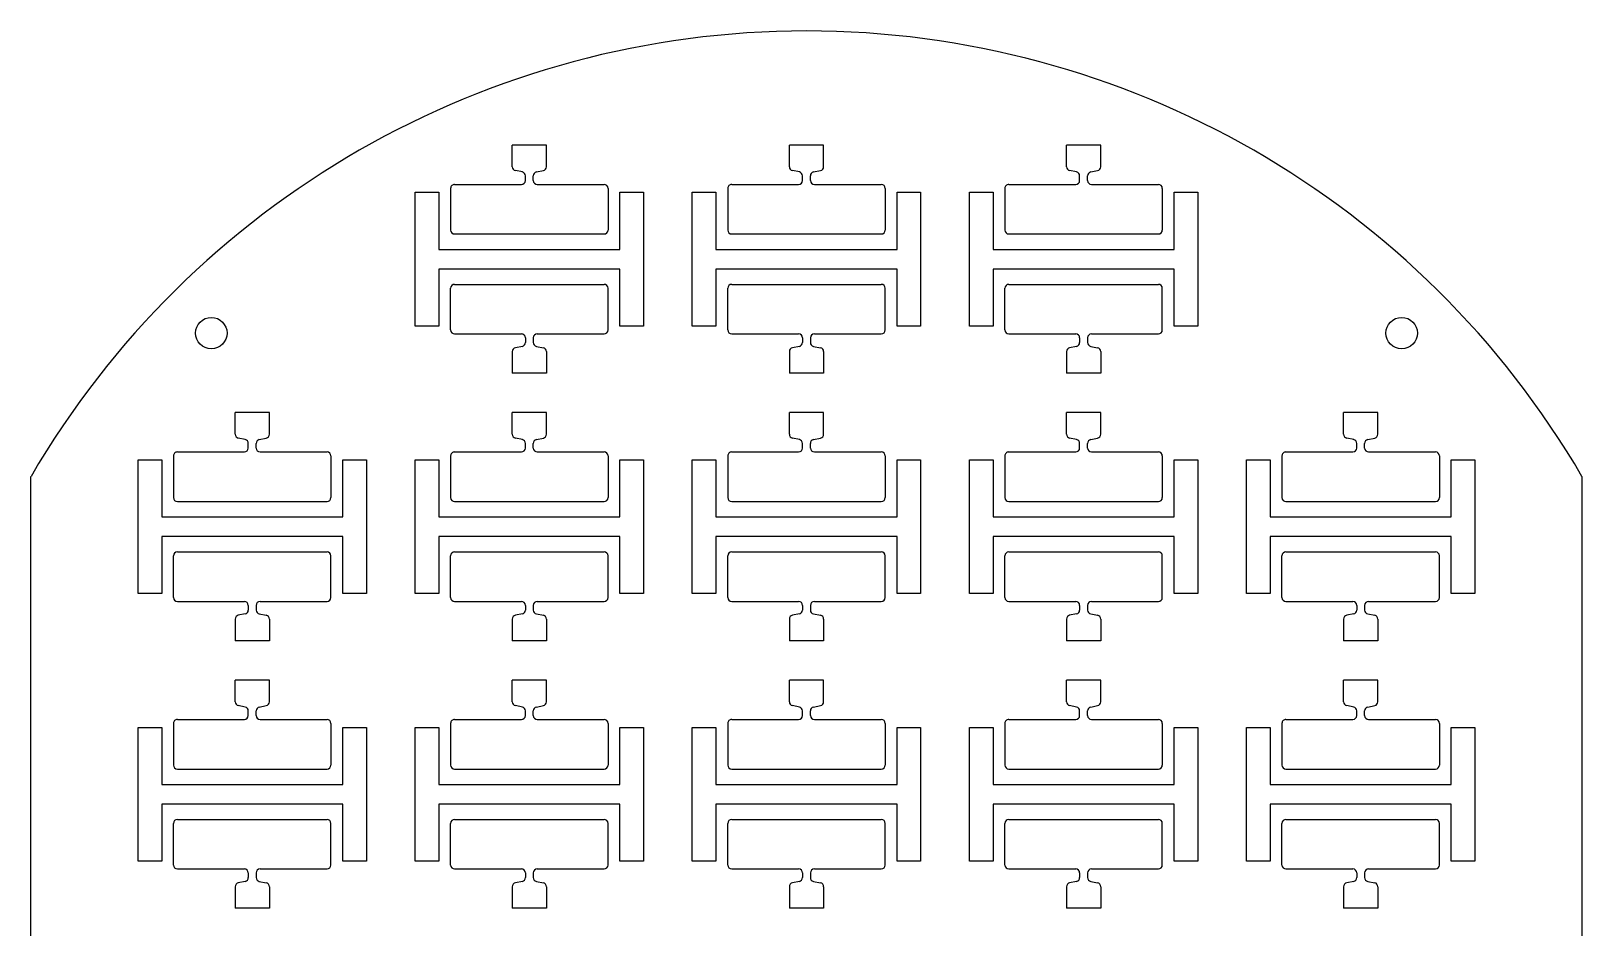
# Model space of a CAD drawing. Header units: millimetres. Extents: x 2005 to 2202, y 1694 to 1922.
# Drawn here: x 2005.4 to 2202.4, y 1807.7 to 1921.7 of the extents above; entities that cross this region are included whole.
import ezdxf

# ---------------------------------------------------------------- set-up
doc = ezdxf.new("R2010")
doc.units = ezdxf.units.MM
for name, color, linetype in [('mask_hole', 80, 'Continuous'), ('mask_outline', 10, 'Continuous'), ('mask_stencil', 30, 'Continuous')]:
    doc.layers.add(name, color=color, linetype=linetype)

msp = doc.modelspace()

# ---------------------------------------------------------------- linework, layer by layer
at = {"layer": 'mask_hole'}
for centre in [(2028.29, 1883.33), (2179.49, 1883.33)]:
    msp.add_circle(centre, 2, dxfattribs=at)
at = {"layer": 'mask_outline'}
for p, q in [((2005.39, 1750.33), (2005.39, 1865.13)), ((2202.39, 1865.11), (2202.39, 1750.34))]:
    msp.add_line(p, q, dxfattribs=at)
msp.add_arc((2103.89, 1807.73), 114, 30.2232, 149.7686, dxfattribs=at)
at = {"layer": 'mask_stencil'}
for p, q in [((2070.87, 1907.23), (2066.52, 1907.23)), ((2066.52, 1904.48), (2066.52, 1907.23)), ((2070.87, 1904.48), (2070.87, 1907.23)), ((2106.07, 1907.23), (2101.72, 1907.23)), ((2101.72, 1904.48), (2101.72, 1907.23)), ((2106.07, 1904.48), (2106.07, 1907.23)), ((2141.27, 1907.23), (2136.92, 1907.23)), ((2136.92, 1904.48), (2136.92, 1907.23)), ((2141.27, 1904.48), (2141.27, 1907.23)), ((2067.8, 1903.81), (2066.92, 1903.99)), ((2068.19, 1902.73), (2068.19, 1903.32)), ((2069.19, 1902.73), (2069.19, 1903.32)), ((2069.59, 1903.81), (2070.47, 1903.99)), ((2103, 1903.81), (2102.12, 1903.99)), ((2103.39, 1902.73), (2103.39, 1903.32)), ((2104.39, 1902.73), (2104.39, 1903.32)), ((2104.79, 1903.81), (2105.67, 1903.99)), ((2138.2, 1903.81), (2137.32, 1903.99)), ((2138.59, 1902.73), (2138.59, 1903.32)), ((2139.59, 1902.73), (2139.59, 1903.32)), ((2139.99, 1903.81), (2140.87, 1903.99)), ((2054.19, 1901.23), (2057.19, 1901.23)), ((2054.19, 1884.23), (2054.19, 1901.23)), ((2057.19, 1901.23), (2057.19, 1893.98)), ((2058.69, 1901.73), (2058.69, 1896.43)), ((2059.19, 1902.23), (2067.69, 1902.23)), ((2069.69, 1902.23), (2078.19, 1902.23)), ((2078.69, 1901.73), (2078.69, 1896.43)), ((2080.19, 1893.98), (2080.19, 1901.23)), ((2080.19, 1901.23), (2083.19, 1901.23)), ((2083.19, 1901.23), (2083.19, 1884.23)), ((2089.39, 1901.23), (2092.39, 1901.23)), ((2089.39, 1884.23), (2089.39, 1901.23)), ((2092.39, 1901.23), (2092.39, 1893.98)), ((2093.89, 1901.73), (2093.89, 1896.43)), ((2094.39, 1902.23), (2102.89, 1902.23)), ((2104.89, 1902.23), (2113.39, 1902.23)), ((2113.89, 1901.73), (2113.89, 1896.43)), ((2115.39, 1893.98), (2115.39, 1901.23)), ((2115.39, 1901.23), (2118.39, 1901.23)), ((2118.39, 1901.23), (2118.39, 1884.23)), ((2124.59, 1901.23), (2127.59, 1901.23)), ((2124.59, 1884.23), (2124.59, 1901.23)), ((2127.59, 1901.23), (2127.59, 1893.98)), ((2129.09, 1901.73), (2129.09, 1896.43)), ((2129.59, 1902.23), (2138.09, 1902.23)), ((2140.09, 1902.23), (2148.59, 1902.23)), ((2149.09, 1901.73), (2149.09, 1896.43)), ((2150.59, 1893.98), (2150.59, 1901.23)), ((2150.59, 1901.23), (2153.59, 1901.23)), ((2153.59, 1901.23), (2153.59, 1884.23)), ((2059.19, 1895.93), (2078.19, 1895.93)), ((2094.39, 1895.93), (2113.39, 1895.93)), ((2129.59, 1895.93), (2148.59, 1895.93)), ((2057.19, 1893.98), (2080.19, 1893.98)), ((2092.39, 1893.98), (2115.39, 1893.98)), ((2127.59, 1893.98), (2150.59, 1893.98)), ((2080.19, 1891.48), (2057.19, 1891.48)), ((2057.19, 1891.48), (2057.19, 1884.23)), ((2080.19, 1884.23), (2080.19, 1891.48)), ((2115.39, 1891.48), (2092.39, 1891.48)), ((2092.39, 1891.48), (2092.39, 1884.23)), ((2115.39, 1884.23), (2115.39, 1891.48)), ((2150.59, 1891.48), (2127.59, 1891.48)), ((2127.59, 1891.48), (2127.59, 1884.23)), ((2150.59, 1884.23), (2150.59, 1891.48)), ((2059.19, 1889.53), (2078.19, 1889.53)), ((2094.39, 1889.53), (2113.39, 1889.53)), ((2129.59, 1889.53), (2148.59, 1889.53)), ((2058.69, 1883.73), (2058.69, 1889.03)), ((2078.69, 1883.73), (2078.69, 1889.03)), ((2093.89, 1883.73), (2093.89, 1889.03)), ((2113.89, 1883.73), (2113.89, 1889.03)), ((2129.09, 1883.73), (2129.09, 1889.03)), ((2149.09, 1883.73), (2149.09, 1889.03)), ((2057.19, 1884.23), (2054.19, 1884.23)), ((2083.19, 1884.23), (2080.19, 1884.23)), ((2092.39, 1884.23), (2089.39, 1884.23)), ((2118.39, 1884.23), (2115.39, 1884.23)), ((2127.59, 1884.23), (2124.59, 1884.23)), ((2153.59, 1884.23), (2150.59, 1884.23)), ((2059.19, 1883.23), (2067.69, 1883.23)), ((2067.8, 1881.65), (2066.92, 1881.47)), ((2068.19, 1882.73), (2068.19, 1882.14)), ((2069.19, 1882.73), (2069.19, 1882.14)), ((2069.59, 1881.65), (2070.47, 1881.47)), ((2069.69, 1883.23), (2078.19, 1883.23)), ((2094.39, 1883.23), (2102.89, 1883.23)), ((2103, 1881.65), (2102.12, 1881.47)), ((2103.39, 1882.73), (2103.39, 1882.14)), ((2104.39, 1882.73), (2104.39, 1882.14)), ((2104.79, 1881.65), (2105.67, 1881.47)), ((2104.89, 1883.23), (2113.39, 1883.23)), ((2129.59, 1883.23), (2138.09, 1883.23)), ((2138.2, 1881.65), (2137.32, 1881.47)), ((2138.59, 1882.73), (2138.59, 1882.14)), ((2139.59, 1882.73), (2139.59, 1882.14)), ((2139.99, 1881.65), (2140.87, 1881.47)), ((2140.09, 1883.23), (2148.59, 1883.23)), ((2066.52, 1880.98), (2066.52, 1878.23)), ((2070.87, 1880.98), (2070.87, 1878.23)), ((2101.72, 1880.98), (2101.72, 1878.23)), ((2106.07, 1880.98), (2106.07, 1878.23)), ((2136.92, 1880.98), (2136.92, 1878.23)), ((2141.27, 1880.98), (2141.27, 1878.23)), ((2070.87, 1878.23), (2066.52, 1878.23)), ((2106.07, 1878.23), (2101.72, 1878.23)), ((2141.27, 1878.23), (2136.92, 1878.23)), ((2035.67, 1873.23), (2031.32, 1873.23)), ((2031.32, 1870.48), (2031.32, 1873.23)), ((2035.67, 1870.48), (2035.67, 1873.23)), ((2070.87, 1873.23), (2066.52, 1873.23)), ((2066.52, 1870.48), (2066.52, 1873.23)), ((2070.87, 1870.48), (2070.87, 1873.23)), ((2106.07, 1873.23), (2101.72, 1873.23)), ((2101.72, 1870.48), (2101.72, 1873.23)), ((2106.07, 1870.48), (2106.07, 1873.23)), ((2141.27, 1873.23), (2136.92, 1873.23)), ((2136.92, 1870.48), (2136.92, 1873.23)), ((2141.27, 1870.48), (2141.27, 1873.23)), ((2176.47, 1873.23), (2172.12, 1873.23)), ((2172.12, 1870.48), (2172.12, 1873.23)), ((2176.47, 1870.48), (2176.47, 1873.23)), ((2032.6, 1869.81), (2031.72, 1869.99)), ((2034.39, 1869.81), (2035.27, 1869.99)), ((2067.8, 1869.81), (2066.92, 1869.99)), ((2069.59, 1869.81), (2070.47, 1869.99)), ((2103, 1869.81), (2102.12, 1869.99)), ((2104.79, 1869.81), (2105.67, 1869.99)), ((2138.2, 1869.81), (2137.32, 1869.99)), ((2139.99, 1869.81), (2140.87, 1869.99)), ((2173.4, 1869.81), (2172.52, 1869.99)), ((2175.19, 1869.81), (2176.07, 1869.99)), ((2023.49, 1867.73), (2023.49, 1862.43)), ((2023.99, 1868.23), (2032.49, 1868.23)), ((2032.99, 1868.73), (2032.99, 1869.32)), ((2033.99, 1868.73), (2033.99, 1869.32)), ((2034.49, 1868.23), (2042.99, 1868.23)), ((2043.49, 1867.73), (2043.49, 1862.43)), ((2058.69, 1867.73), (2058.69, 1862.43)), ((2059.19, 1868.23), (2067.69, 1868.23)), ((2068.19, 1868.73), (2068.19, 1869.32)), ((2069.19, 1868.73), (2069.19, 1869.32)), ((2069.69, 1868.23), (2078.19, 1868.23)), ((2078.69, 1867.73), (2078.69, 1862.43)), ((2093.89, 1867.73), (2093.89, 1862.43)), ((2094.39, 1868.23), (2102.89, 1868.23)), ((2103.39, 1868.73), (2103.39, 1869.32)), ((2104.39, 1868.73), (2104.39, 1869.32)), ((2104.89, 1868.23), (2113.39, 1868.23)), ((2113.89, 1867.73), (2113.89, 1862.43)), ((2129.09, 1867.73), (2129.09, 1862.43)), ((2129.59, 1868.23), (2138.09, 1868.23)), ((2138.59, 1868.73), (2138.59, 1869.32)), ((2139.59, 1868.73), (2139.59, 1869.32)), ((2140.09, 1868.23), (2148.59, 1868.23)), ((2149.09, 1867.73), (2149.09, 1862.43)), ((2164.29, 1867.73), (2164.29, 1862.43)), ((2164.79, 1868.23), (2173.29, 1868.23)), ((2173.79, 1868.73), (2173.79, 1869.32)), ((2174.79, 1868.73), (2174.79, 1869.32)), ((2175.29, 1868.23), (2183.79, 1868.23)), ((2184.29, 1867.73), (2184.29, 1862.43)), ((2018.99, 1867.23), (2021.99, 1867.23)), ((2018.99, 1850.23), (2018.99, 1867.23)), ((2021.99, 1867.23), (2021.99, 1859.98)), ((2044.99, 1859.98), (2044.99, 1867.23)), ((2044.99, 1867.23), (2047.99, 1867.23)), ((2047.99, 1867.23), (2047.99, 1850.23)), ((2054.19, 1867.23), (2057.19, 1867.23)), ((2054.19, 1850.23), (2054.19, 1867.23)), ((2057.19, 1867.23), (2057.19, 1859.98)), ((2080.19, 1859.98), (2080.19, 1867.23)), ((2080.19, 1867.23), (2083.19, 1867.23)), ((2083.19, 1867.23), (2083.19, 1850.23)), ((2089.39, 1867.23), (2092.39, 1867.23)), ((2089.39, 1850.23), (2089.39, 1867.23)), ((2092.39, 1867.23), (2092.39, 1859.98)), ((2115.39, 1859.98), (2115.39, 1867.23)), ((2115.39, 1867.23), (2118.39, 1867.23)), ((2118.39, 1867.23), (2118.39, 1850.23)), ((2124.59, 1867.23), (2127.59, 1867.23)), ((2124.59, 1850.23), (2124.59, 1867.23)), ((2127.59, 1867.23), (2127.59, 1859.98)), ((2150.59, 1859.98), (2150.59, 1867.23)), ((2150.59, 1867.23), (2153.59, 1867.23)), ((2153.59, 1867.23), (2153.59, 1850.23)), ((2159.79, 1867.23), (2162.79, 1867.23)), ((2159.79, 1850.23), (2159.79, 1867.23)), ((2162.79, 1867.23), (2162.79, 1859.98)), ((2185.79, 1859.98), (2185.79, 1867.23)), ((2185.79, 1867.23), (2188.79, 1867.23)), ((2188.79, 1867.23), (2188.79, 1850.23)), ((2023.99, 1861.93), (2042.99, 1861.93)), ((2059.19, 1861.93), (2078.19, 1861.93)), ((2094.39, 1861.93), (2113.39, 1861.93)), ((2129.59, 1861.93), (2148.59, 1861.93)), ((2164.79, 1861.93), (2183.79, 1861.93)), ((2021.99, 1859.98), (2044.99, 1859.98)), ((2057.19, 1859.98), (2080.19, 1859.98)), ((2092.39, 1859.98), (2115.39, 1859.98)), ((2127.59, 1859.98), (2150.59, 1859.98)), ((2162.79, 1859.98), (2185.79, 1859.98)), ((2044.99, 1857.48), (2021.99, 1857.48)), ((2021.99, 1857.48), (2021.99, 1850.23)), ((2044.99, 1850.23), (2044.99, 1857.48)), ((2080.19, 1857.48), (2057.19, 1857.48)), ((2057.19, 1857.48), (2057.19, 1850.23)), ((2080.19, 1850.23), (2080.19, 1857.48)), ((2115.39, 1857.48), (2092.39, 1857.48)), ((2092.39, 1857.48), (2092.39, 1850.23)), ((2115.39, 1850.23), (2115.39, 1857.48)), ((2150.59, 1857.48), (2127.59, 1857.48)), ((2127.59, 1857.48), (2127.59, 1850.23)), ((2150.59, 1850.23), (2150.59, 1857.48)), ((2185.79, 1857.48), (2162.79, 1857.48)), ((2162.79, 1857.48), (2162.79, 1850.23)), ((2185.79, 1850.23), (2185.79, 1857.48)), ((2023.49, 1849.73), (2023.49, 1855.03)), ((2023.99, 1855.53), (2042.99, 1855.53)), ((2043.49, 1849.73), (2043.49, 1855.03)), ((2058.69, 1849.73), (2058.69, 1855.03)), ((2059.19, 1855.53), (2078.19, 1855.53)), ((2078.69, 1849.73), (2078.69, 1855.03)), ((2093.89, 1849.73), (2093.89, 1855.03)), ((2094.39, 1855.53), (2113.39, 1855.53)), ((2113.89, 1849.73), (2113.89, 1855.03)), ((2129.09, 1849.73), (2129.09, 1855.03)), ((2129.59, 1855.53), (2148.59, 1855.53)), ((2149.09, 1849.73), (2149.09, 1855.03)), ((2164.29, 1849.73), (2164.29, 1855.03)), ((2164.79, 1855.53), (2183.79, 1855.53)), ((2184.29, 1849.73), (2184.29, 1855.03)), ((2021.99, 1850.23), (2018.99, 1850.23)), ((2047.99, 1850.23), (2044.99, 1850.23)), ((2057.19, 1850.23), (2054.19, 1850.23)), ((2083.19, 1850.23), (2080.19, 1850.23)), ((2092.39, 1850.23), (2089.39, 1850.23)), ((2118.39, 1850.23), (2115.39, 1850.23)), ((2127.59, 1850.23), (2124.59, 1850.23)), ((2153.59, 1850.23), (2150.59, 1850.23)), ((2162.79, 1850.23), (2159.79, 1850.23)), ((2188.79, 1850.23), (2185.79, 1850.23)), ((2023.99, 1849.23), (2032.49, 1849.23)), ((2032.99, 1848.73), (2032.99, 1848.14)), ((2033.99, 1848.73), (2033.99, 1848.14)), ((2034.49, 1849.23), (2042.99, 1849.23)), ((2059.19, 1849.23), (2067.69, 1849.23)), ((2068.19, 1848.73), (2068.19, 1848.14)), ((2069.19, 1848.73), (2069.19, 1848.14)), ((2069.69, 1849.23), (2078.19, 1849.23)), ((2094.39, 1849.23), (2102.89, 1849.23)), ((2103.39, 1848.73), (2103.39, 1848.14)), ((2104.39, 1848.73), (2104.39, 1848.14)), ((2104.89, 1849.23), (2113.39, 1849.23)), ((2129.59, 1849.23), (2138.09, 1849.23)), ((2138.59, 1848.73), (2138.59, 1848.14)), ((2139.59, 1848.73), (2139.59, 1848.14)), ((2140.09, 1849.23), (2148.59, 1849.23)), ((2164.79, 1849.23), (2173.29, 1849.23)), ((2173.79, 1848.73), (2173.79, 1848.14)), ((2174.79, 1848.73), (2174.79, 1848.14)), ((2175.29, 1849.23), (2183.79, 1849.23)), ((2031.32, 1846.98), (2031.32, 1844.23)), ((2032.6, 1847.65), (2031.72, 1847.47)), ((2034.39, 1847.65), (2035.27, 1847.47)), ((2035.67, 1846.98), (2035.67, 1844.23)), ((2066.52, 1846.98), (2066.52, 1844.23)), ((2067.8, 1847.65), (2066.92, 1847.47)), ((2069.59, 1847.65), (2070.47, 1847.47)), ((2070.87, 1846.98), (2070.87, 1844.23)), ((2101.72, 1846.98), (2101.72, 1844.23)), ((2103, 1847.65), (2102.12, 1847.47)), ((2104.79, 1847.65), (2105.67, 1847.47)), ((2106.07, 1846.98), (2106.07, 1844.23)), ((2136.92, 1846.98), (2136.92, 1844.23)), ((2138.2, 1847.65), (2137.32, 1847.47)), ((2139.99, 1847.65), (2140.87, 1847.47)), ((2141.27, 1846.98), (2141.27, 1844.23)), ((2172.12, 1846.98), (2172.12, 1844.23)), ((2173.4, 1847.65), (2172.52, 1847.47)), ((2175.19, 1847.65), (2176.07, 1847.47)), ((2176.47, 1846.98), (2176.47, 1844.23)), ((2035.67, 1844.23), (2031.32, 1844.23)), ((2070.87, 1844.23), (2066.52, 1844.23)), ((2106.07, 1844.23), (2101.72, 1844.23)), ((2141.27, 1844.23), (2136.92, 1844.23)), ((2176.47, 1844.23), (2172.12, 1844.23)), ((2035.67, 1839.23), (2031.32, 1839.23)), ((2031.32, 1836.48), (2031.32, 1839.23)), ((2035.67, 1836.48), (2035.67, 1839.23)), ((2070.87, 1839.23), (2066.52, 1839.23)), ((2066.52, 1836.48), (2066.52, 1839.23)), ((2070.87, 1836.48), (2070.87, 1839.23)), ((2106.07, 1839.23), (2101.72, 1839.23)), ((2101.72, 1836.48), (2101.72, 1839.23)), ((2106.07, 1836.48), (2106.07, 1839.23)), ((2141.27, 1839.23), (2136.92, 1839.23)), ((2136.92, 1836.48), (2136.92, 1839.23)), ((2141.27, 1836.48), (2141.27, 1839.23)), ((2176.47, 1839.23), (2172.12, 1839.23)), ((2172.12, 1836.48), (2172.12, 1839.23)), ((2176.47, 1836.48), (2176.47, 1839.23)), ((2023.99, 1834.23), (2032.49, 1834.23)), ((2032.6, 1835.81), (2031.72, 1835.99)), ((2032.99, 1834.73), (2032.99, 1835.32)), ((2033.99, 1834.73), (2033.99, 1835.32)), ((2034.39, 1835.81), (2035.27, 1835.99)), ((2034.49, 1834.23), (2042.99, 1834.23)), ((2059.19, 1834.23), (2067.69, 1834.23)), ((2067.8, 1835.81), (2066.92, 1835.99)), ((2068.19, 1834.73), (2068.19, 1835.32)), ((2069.19, 1834.73), (2069.19, 1835.32)), ((2069.59, 1835.81), (2070.47, 1835.99)), ((2069.69, 1834.23), (2078.19, 1834.23)), ((2094.39, 1834.23), (2102.89, 1834.23)), ((2103, 1835.81), (2102.12, 1835.99)), ((2103.39, 1834.73), (2103.39, 1835.32)), ((2104.39, 1834.73), (2104.39, 1835.32)), ((2104.79, 1835.81), (2105.67, 1835.99)), ((2104.89, 1834.23), (2113.39, 1834.23)), ((2129.59, 1834.23), (2138.09, 1834.23)), ((2138.2, 1835.81), (2137.32, 1835.99)), ((2138.59, 1834.73), (2138.59, 1835.32)), ((2139.59, 1834.73), (2139.59, 1835.32)), ((2139.99, 1835.81), (2140.87, 1835.99)), ((2140.09, 1834.23), (2148.59, 1834.23)), ((2164.79, 1834.23), (2173.29, 1834.23)), ((2173.4, 1835.81), (2172.52, 1835.99)), ((2173.79, 1834.73), (2173.79, 1835.32)), ((2174.79, 1834.73), (2174.79, 1835.32)), ((2175.19, 1835.81), (2176.07, 1835.99)), ((2175.29, 1834.23), (2183.79, 1834.23)), ((2018.99, 1833.23), (2021.99, 1833.23)), ((2018.99, 1816.23), (2018.99, 1833.23)), ((2021.99, 1833.23), (2021.99, 1825.98)), ((2023.49, 1833.73), (2023.49, 1828.43)), ((2043.49, 1833.73), (2043.49, 1828.43)), ((2044.99, 1825.98), (2044.99, 1833.23)), ((2044.99, 1833.23), (2047.99, 1833.23)), ((2047.99, 1833.23), (2047.99, 1816.23)), ((2054.19, 1833.23), (2057.19, 1833.23)), ((2054.19, 1816.23), (2054.19, 1833.23)), ((2057.19, 1833.23), (2057.19, 1825.98)), ((2058.69, 1833.73), (2058.69, 1828.43)), ((2078.69, 1833.73), (2078.69, 1828.43)), ((2080.19, 1825.98), (2080.19, 1833.23)), ((2080.19, 1833.23), (2083.19, 1833.23)), ((2083.19, 1833.23), (2083.19, 1816.23)), ((2089.39, 1833.23), (2092.39, 1833.23)), ((2089.39, 1816.23), (2089.39, 1833.23)), ((2092.39, 1833.23), (2092.39, 1825.98)), ((2093.89, 1833.73), (2093.89, 1828.43)), ((2113.89, 1833.73), (2113.89, 1828.43)), ((2115.39, 1825.98), (2115.39, 1833.23)), ((2115.39, 1833.23), (2118.39, 1833.23)), ((2118.39, 1833.23), (2118.39, 1816.23)), ((2124.59, 1833.23), (2127.59, 1833.23)), ((2124.59, 1816.23), (2124.59, 1833.23)), ((2127.59, 1833.23), (2127.59, 1825.98)), ((2129.09, 1833.73), (2129.09, 1828.43)), ((2149.09, 1833.73), (2149.09, 1828.43)), ((2150.59, 1825.98), (2150.59, 1833.23)), ((2150.59, 1833.23), (2153.59, 1833.23)), ((2153.59, 1833.23), (2153.59, 1816.23)), ((2159.79, 1833.23), (2162.79, 1833.23)), ((2159.79, 1816.23), (2159.79, 1833.23)), ((2162.79, 1833.23), (2162.79, 1825.98)), ((2164.29, 1833.73), (2164.29, 1828.43)), ((2184.29, 1833.73), (2184.29, 1828.43)), ((2185.79, 1825.98), (2185.79, 1833.23)), ((2185.79, 1833.23), (2188.79, 1833.23)), ((2188.79, 1833.23), (2188.79, 1816.23)), ((2023.99, 1827.93), (2042.99, 1827.93)), ((2059.19, 1827.93), (2078.19, 1827.93)), ((2094.39, 1827.93), (2113.39, 1827.93)), ((2129.59, 1827.93), (2148.59, 1827.93)), ((2164.79, 1827.93), (2183.79, 1827.93)), ((2021.99, 1825.98), (2044.99, 1825.98)), ((2057.19, 1825.98), (2080.19, 1825.98)), ((2092.39, 1825.98), (2115.39, 1825.98)), ((2127.59, 1825.98), (2150.59, 1825.98)), ((2162.79, 1825.98), (2185.79, 1825.98)), ((2044.99, 1823.48), (2021.99, 1823.48)), ((2021.99, 1823.48), (2021.99, 1816.23)), ((2044.99, 1816.23), (2044.99, 1823.48)), ((2080.19, 1823.48), (2057.19, 1823.48)), ((2057.19, 1823.48), (2057.19, 1816.23)), ((2080.19, 1816.23), (2080.19, 1823.48)), ((2115.39, 1823.48), (2092.39, 1823.48)), ((2092.39, 1823.48), (2092.39, 1816.23)), ((2115.39, 1816.23), (2115.39, 1823.48)), ((2150.59, 1823.48), (2127.59, 1823.48)), ((2127.59, 1823.48), (2127.59, 1816.23)), ((2150.59, 1816.23), (2150.59, 1823.48)), ((2185.79, 1823.48), (2162.79, 1823.48)), ((2162.79, 1823.48), (2162.79, 1816.23)), ((2185.79, 1816.23), (2185.79, 1823.48)), ((2023.49, 1815.73), (2023.49, 1821.03)), ((2023.99, 1821.53), (2042.99, 1821.53)), ((2043.49, 1815.73), (2043.49, 1821.03)), ((2058.69, 1815.73), (2058.69, 1821.03)), ((2059.19, 1821.53), (2078.19, 1821.53)), ((2078.69, 1815.73), (2078.69, 1821.03)), ((2093.89, 1815.73), (2093.89, 1821.03)), ((2094.39, 1821.53), (2113.39, 1821.53)), ((2113.89, 1815.73), (2113.89, 1821.03)), ((2129.09, 1815.73), (2129.09, 1821.03)), ((2129.59, 1821.53), (2148.59, 1821.53)), ((2149.09, 1815.73), (2149.09, 1821.03)), ((2164.29, 1815.73), (2164.29, 1821.03)), ((2164.79, 1821.53), (2183.79, 1821.53)), ((2184.29, 1815.73), (2184.29, 1821.03)), ((2021.99, 1816.23), (2018.99, 1816.23)), ((2023.99, 1815.23), (2032.49, 1815.23)), ((2032.99, 1814.73), (2032.99, 1814.14)), ((2033.99, 1814.73), (2033.99, 1814.14)), ((2034.49, 1815.23), (2042.99, 1815.23)), ((2047.99, 1816.23), (2044.99, 1816.23)), ((2057.19, 1816.23), (2054.19, 1816.23)), ((2059.19, 1815.23), (2067.69, 1815.23)), ((2068.19, 1814.73), (2068.19, 1814.14)), ((2069.19, 1814.73), (2069.19, 1814.14)), ((2069.69, 1815.23), (2078.19, 1815.23)), ((2083.19, 1816.23), (2080.19, 1816.23)), ((2092.39, 1816.23), (2089.39, 1816.23)), ((2094.39, 1815.23), (2102.89, 1815.23)), ((2103.39, 1814.73), (2103.39, 1814.14)), ((2104.39, 1814.73), (2104.39, 1814.14)), ((2104.89, 1815.23), (2113.39, 1815.23)), ((2118.39, 1816.23), (2115.39, 1816.23)), ((2127.59, 1816.23), (2124.59, 1816.23)), ((2129.59, 1815.23), (2138.09, 1815.23)), ((2138.59, 1814.73), (2138.59, 1814.14)), ((2139.59, 1814.73), (2139.59, 1814.14)), ((2140.09, 1815.23), (2148.59, 1815.23)), ((2153.59, 1816.23), (2150.59, 1816.23)), ((2162.79, 1816.23), (2159.79, 1816.23)), ((2164.79, 1815.23), (2173.29, 1815.23)), ((2173.79, 1814.73), (2173.79, 1814.14)), ((2174.79, 1814.73), (2174.79, 1814.14)), ((2175.29, 1815.23), (2183.79, 1815.23)), ((2188.79, 1816.23), (2185.79, 1816.23)), ((2031.32, 1812.98), (2031.32, 1810.23)), ((2032.6, 1813.65), (2031.72, 1813.47)), ((2034.39, 1813.65), (2035.27, 1813.47)), ((2035.67, 1812.98), (2035.67, 1810.23)), ((2066.52, 1812.98), (2066.52, 1810.23)), ((2067.8, 1813.65), (2066.92, 1813.47)), ((2069.59, 1813.65), (2070.47, 1813.47)), ((2070.87, 1812.98), (2070.87, 1810.23)), ((2101.72, 1812.98), (2101.72, 1810.23)), ((2103, 1813.65), (2102.12, 1813.47)), ((2104.79, 1813.65), (2105.67, 1813.47)), ((2106.07, 1812.98), (2106.07, 1810.23)), ((2136.92, 1812.98), (2136.92, 1810.23)), ((2138.2, 1813.65), (2137.32, 1813.47)), ((2139.99, 1813.65), (2140.87, 1813.47)), ((2141.27, 1812.98), (2141.27, 1810.23)), ((2172.12, 1812.98), (2172.12, 1810.23)), ((2173.4, 1813.65), (2172.52, 1813.47)), ((2175.19, 1813.65), (2176.07, 1813.47)), ((2176.47, 1812.98), (2176.47, 1810.23)), ((2035.67, 1810.23), (2031.32, 1810.23)), ((2070.87, 1810.23), (2066.52, 1810.23)), ((2106.07, 1810.23), (2101.72, 1810.23)), ((2141.27, 1810.23), (2136.92, 1810.23)), ((2176.47, 1810.23), (2172.12, 1810.23))]:
    msp.add_line(p, q, dxfattribs=at)
for centre, start, end in [((2067.02, 1904.48), 179.9999, 258.3426), ((2067.69, 1903.32), 359.9999, 78.3426), ((2069.69, 1903.32), 101.6571, 179.9986), ((2070.37, 1904.48), 281.6571, 359.9999), ((2102.22, 1904.48), 179.9999, 258.3426), ((2102.89, 1903.32), 359.9999, 78.3426), ((2104.89, 1903.32), 101.6571, 179.9986), ((2105.57, 1904.48), 281.6571, 359.9999), ((2137.42, 1904.48), 179.9999, 258.3426), ((2138.09, 1903.32), 359.9999, 78.3426), ((2140.09, 1903.32), 101.6571, 179.9986), ((2140.77, 1904.48), 281.6571, 359.9999), ((2059.19, 1901.73), 89.9999, 179.9999), ((2067.69, 1902.73), 269.9999, 359.9999), ((2069.69, 1902.73), 179.9999, 269.9999), ((2078.19, 1901.73), 359.9999, 89.9999), ((2094.39, 1901.73), 89.9999, 179.9999), ((2102.89, 1902.73), 269.9999, 359.9999), ((2104.89, 1902.73), 179.9999, 269.9999), ((2113.39, 1901.73), 359.9999, 89.9999), ((2129.59, 1901.73), 89.9999, 179.9999), ((2138.09, 1902.73), 269.9999, 359.9999), ((2140.09, 1902.73), 179.9999, 269.9999), ((2148.59, 1901.73), 359.9999, 89.9999), ((2059.19, 1896.43), 179.9999, 269.9999), ((2078.19, 1896.43), 269.9999, 359.9999), ((2094.39, 1896.43), 179.9999, 269.9999), ((2113.39, 1896.43), 269.9999, 359.9999), ((2129.59, 1896.43), 179.9999, 269.9999), ((2148.59, 1896.43), 269.9999, 359.9999), ((2059.19, 1889.03), 90, 180), ((2078.19, 1889.03), 0, 90), ((2094.39, 1889.03), 90, 180), ((2113.39, 1889.03), 0, 90), ((2129.59, 1889.03), 90, 180), ((2148.59, 1889.03), 0, 90), ((2059.19, 1883.73), 180, 270), ((2078.19, 1883.73), 270, 0), ((2094.39, 1883.73), 180, 270), ((2113.39, 1883.73), 270, 0), ((2129.59, 1883.73), 180, 270), ((2148.59, 1883.73), 270, 0), ((2067.02, 1880.98), 101.6572, 180), ((2067.69, 1882.73), 0, 90), ((2067.69, 1882.14), 281.6572, 0), ((2069.69, 1882.73), 90, 180), ((2069.69, 1882.14), 180.0012, 258.3428), ((2070.37, 1880.98), 0, 78.3428), ((2102.22, 1880.98), 101.6572, 180), ((2102.89, 1882.73), 0, 90), ((2102.89, 1882.14), 281.6572, 0), ((2104.89, 1882.73), 90, 180), ((2104.89, 1882.14), 180.0012, 258.3428), ((2105.57, 1880.98), 0, 78.3428), ((2137.42, 1880.98), 101.6572, 180), ((2138.09, 1882.73), 0, 90), ((2138.09, 1882.14), 281.6572, 0), ((2140.09, 1882.73), 90, 180), ((2140.09, 1882.14), 180.0012, 258.3428), ((2140.77, 1880.98), 0, 78.3428), ((2031.82, 1870.48), 179.9999, 258.3426), ((2032.49, 1869.32), 359.9999, 78.3426), ((2034.49, 1869.32), 101.6571, 179.9986), ((2035.17, 1870.48), 281.6571, 359.9999), ((2067.02, 1870.48), 179.9999, 258.3426), ((2067.69, 1869.32), 359.9999, 78.3426), ((2069.69, 1869.32), 101.6571, 179.9986), ((2070.37, 1870.48), 281.6571, 359.9999), ((2102.22, 1870.48), 179.9999, 258.3426), ((2102.89, 1869.32), 359.9999, 78.3426), ((2104.89, 1869.32), 101.6571, 179.9986), ((2105.57, 1870.48), 281.6571, 359.9999), ((2137.42, 1870.48), 179.9999, 258.3426), ((2138.09, 1869.32), 359.9999, 78.3426), ((2140.09, 1869.32), 101.6571, 179.9986), ((2140.77, 1870.48), 281.6571, 359.9999), ((2172.62, 1870.48), 179.9999, 258.3426), ((2173.29, 1869.32), 359.9999, 78.3426), ((2175.29, 1869.32), 101.6571, 179.9986), ((2175.97, 1870.48), 281.6571, 359.9999), ((2023.99, 1867.73), 89.9999, 179.9999), ((2032.49, 1868.73), 269.9999, 359.9999), ((2034.49, 1868.73), 179.9999, 269.9999), ((2042.99, 1867.73), 359.9999, 89.9999), ((2059.19, 1867.73), 89.9999, 179.9999), ((2067.69, 1868.73), 269.9999, 359.9999), ((2069.69, 1868.73), 179.9999, 269.9999), ((2078.19, 1867.73), 359.9999, 89.9999), ((2094.39, 1867.73), 89.9999, 179.9999), ((2102.89, 1868.73), 269.9999, 359.9999), ((2104.89, 1868.73), 179.9999, 269.9999), ((2113.39, 1867.73), 359.9999, 89.9999), ((2129.59, 1867.73), 89.9999, 179.9999), ((2138.09, 1868.73), 269.9999, 359.9999), ((2140.09, 1868.73), 179.9999, 269.9999), ((2148.59, 1867.73), 359.9999, 89.9999), ((2164.79, 1867.73), 89.9999, 179.9999), ((2173.29, 1868.73), 269.9999, 359.9999), ((2175.29, 1868.73), 179.9999, 269.9999), ((2183.79, 1867.73), 359.9999, 89.9999), ((2023.99, 1862.43), 179.9999, 269.9999), ((2042.99, 1862.43), 269.9999, 359.9999), ((2059.19, 1862.43), 179.9999, 269.9999), ((2078.19, 1862.43), 269.9999, 359.9999), ((2094.39, 1862.43), 179.9999, 269.9999), ((2113.39, 1862.43), 269.9999, 359.9999), ((2129.59, 1862.43), 179.9999, 269.9999), ((2148.59, 1862.43), 269.9999, 359.9999), ((2164.79, 1862.43), 179.9999, 269.9999), ((2183.79, 1862.43), 269.9999, 359.9999), ((2023.99, 1855.03), 90, 180), ((2042.99, 1855.03), 0, 90), ((2059.19, 1855.03), 90, 180), ((2078.19, 1855.03), 0, 90), ((2094.39, 1855.03), 90, 180), ((2113.39, 1855.03), 0, 90), ((2129.59, 1855.03), 90, 180), ((2148.59, 1855.03), 0, 90), ((2164.79, 1855.03), 90, 180), ((2183.79, 1855.03), 0, 90), ((2023.99, 1849.73), 180, 270), ((2032.49, 1848.73), 0, 90), ((2032.49, 1848.14), 281.6572, 0), ((2034.49, 1848.73), 90, 180), ((2034.49, 1848.14), 180.0012, 258.3428), ((2042.99, 1849.73), 270, 0), ((2059.19, 1849.73), 180, 270), ((2067.69, 1848.73), 0, 90), ((2067.69, 1848.14), 281.6572, 0), ((2069.69, 1848.73), 90, 180), ((2069.69, 1848.14), 180.0012, 258.3428), ((2078.19, 1849.73), 270, 0), ((2094.39, 1849.73), 180, 270), ((2102.89, 1848.73), 0, 90), ((2102.89, 1848.14), 281.6572, 0), ((2104.89, 1848.73), 90, 180), ((2104.89, 1848.14), 180.0012, 258.3428), ((2113.39, 1849.73), 270, 0), ((2129.59, 1849.73), 180, 270), ((2138.09, 1848.73), 0, 90), ((2138.09, 1848.14), 281.6572, 0), ((2140.09, 1848.73), 90, 180), ((2140.09, 1848.14), 180.0012, 258.3428), ((2148.59, 1849.73), 270, 0), ((2164.79, 1849.73), 180, 270), ((2173.29, 1848.73), 0, 90), ((2173.29, 1848.14), 281.6572, 0), ((2175.29, 1848.73), 90, 180), ((2175.29, 1848.14), 180.0012, 258.3428), ((2183.79, 1849.73), 270, 0), ((2031.82, 1846.98), 101.6572, 180), ((2035.17, 1846.98), 0, 78.3428), ((2067.02, 1846.98), 101.6572, 180), ((2070.37, 1846.98), 0, 78.3428), ((2102.22, 1846.98), 101.6572, 180), ((2105.57, 1846.98), 0, 78.3428), ((2137.42, 1846.98), 101.6572, 180), ((2140.77, 1846.98), 0, 78.3428), ((2172.62, 1846.98), 101.6572, 180), ((2175.97, 1846.98), 0, 78.3428), ((2031.82, 1836.48), 179.9999, 258.3426), ((2035.17, 1836.48), 281.6571, 359.9999), ((2067.02, 1836.48), 179.9999, 258.3426), ((2070.37, 1836.48), 281.6571, 359.9999), ((2102.22, 1836.48), 179.9999, 258.3426), ((2105.57, 1836.48), 281.6571, 359.9999), ((2137.42, 1836.48), 179.9999, 258.3426), ((2140.77, 1836.48), 281.6571, 359.9999), ((2172.62, 1836.48), 179.9999, 258.3426), ((2175.97, 1836.48), 281.6571, 359.9999), ((2023.99, 1833.73), 89.9999, 179.9999), ((2032.49, 1834.73), 269.9999, 359.9999), ((2032.49, 1835.32), 359.9999, 78.3426), ((2034.49, 1835.32), 101.6571, 179.9986), ((2034.49, 1834.73), 179.9999, 269.9999), ((2042.99, 1833.73), 359.9999, 89.9999), ((2059.19, 1833.73), 89.9999, 179.9999), ((2067.69, 1834.73), 269.9999, 359.9999), ((2067.69, 1835.32), 359.9999, 78.3426), ((2069.69, 1835.32), 101.6571, 179.9986), ((2069.69, 1834.73), 179.9999, 269.9999), ((2078.19, 1833.73), 359.9999, 89.9999), ((2094.39, 1833.73), 89.9999, 179.9999), ((2102.89, 1834.73), 269.9999, 359.9999), ((2102.89, 1835.32), 359.9999, 78.3426), ((2104.89, 1835.32), 101.6571, 179.9986), ((2104.89, 1834.73), 179.9999, 269.9999), ((2113.39, 1833.73), 359.9999, 89.9999), ((2129.59, 1833.73), 89.9999, 179.9999), ((2138.09, 1834.73), 269.9999, 359.9999), ((2138.09, 1835.32), 359.9999, 78.3426), ((2140.09, 1835.32), 101.6571, 179.9986), ((2140.09, 1834.73), 179.9999, 269.9999), ((2148.59, 1833.73), 359.9999, 89.9999), ((2164.79, 1833.73), 89.9999, 179.9999), ((2173.29, 1834.73), 269.9999, 359.9999), ((2173.29, 1835.32), 359.9999, 78.3426), ((2175.29, 1835.32), 101.6571, 179.9986), ((2175.29, 1834.73), 179.9999, 269.9999), ((2183.79, 1833.73), 359.9999, 89.9999), ((2023.99, 1828.43), 179.9999, 269.9999), ((2042.99, 1828.43), 269.9999, 359.9999), ((2059.19, 1828.43), 179.9999, 269.9999), ((2078.19, 1828.43), 269.9999, 359.9999), ((2094.39, 1828.43), 179.9999, 269.9999), ((2113.39, 1828.43), 269.9999, 359.9999), ((2129.59, 1828.43), 179.9999, 269.9999), ((2148.59, 1828.43), 269.9999, 359.9999), ((2164.79, 1828.43), 179.9999, 269.9999), ((2183.79, 1828.43), 269.9999, 359.9999), ((2023.99, 1821.03), 90, 180), ((2042.99, 1821.03), 0, 90), ((2059.19, 1821.03), 90, 180), ((2078.19, 1821.03), 0, 90), ((2094.39, 1821.03), 90, 180), ((2113.39, 1821.03), 0, 90), ((2129.59, 1821.03), 90, 180), ((2148.59, 1821.03), 0, 90), ((2164.79, 1821.03), 90, 180), ((2183.79, 1821.03), 0, 90), ((2023.99, 1815.73), 180, 270), ((2032.49, 1814.73), 0, 90), ((2034.49, 1814.73), 90, 180), ((2042.99, 1815.73), 270, 0), ((2059.19, 1815.73), 180, 270), ((2067.69, 1814.73), 0, 90), ((2069.69, 1814.73), 90, 180), ((2078.19, 1815.73), 270, 0), ((2094.39, 1815.73), 180, 270), ((2102.89, 1814.73), 0, 90), ((2104.89, 1814.73), 90, 180), ((2113.39, 1815.73), 270, 0), ((2129.59, 1815.73), 180, 270), ((2138.09, 1814.73), 0, 90), ((2140.09, 1814.73), 90, 180), ((2148.59, 1815.73), 270, 0), ((2164.79, 1815.73), 180, 270), ((2173.29, 1814.73), 0, 90), ((2175.29, 1814.73), 90, 180), ((2183.79, 1815.73), 270, 0), ((2031.82, 1812.98), 101.6572, 180), ((2032.49, 1814.14), 281.6572, 0), ((2034.49, 1814.14), 180.0012, 258.3428), ((2035.17, 1812.98), 0, 78.3428), ((2067.02, 1812.98), 101.6572, 180), ((2067.69, 1814.14), 281.6572, 0), ((2069.69, 1814.14), 180.0012, 258.3428), ((2070.37, 1812.98), 0, 78.3428), ((2102.22, 1812.98), 101.6572, 180), ((2102.89, 1814.14), 281.6572, 0), ((2104.89, 1814.14), 180.0012, 258.3428), ((2105.57, 1812.98), 0, 78.3428), ((2137.42, 1812.98), 101.6572, 180), ((2138.09, 1814.14), 281.6572, 0), ((2140.09, 1814.14), 180.0012, 258.3428), ((2140.77, 1812.98), 0, 78.3428), ((2172.62, 1812.98), 101.6572, 180), ((2173.29, 1814.14), 281.6572, 0), ((2175.29, 1814.14), 180.0012, 258.3428), ((2175.97, 1812.98), 0, 78.3428)]:
    msp.add_arc(centre, 0.5, start, end, dxfattribs=at)

doc.saveas('drawing.dxf')
